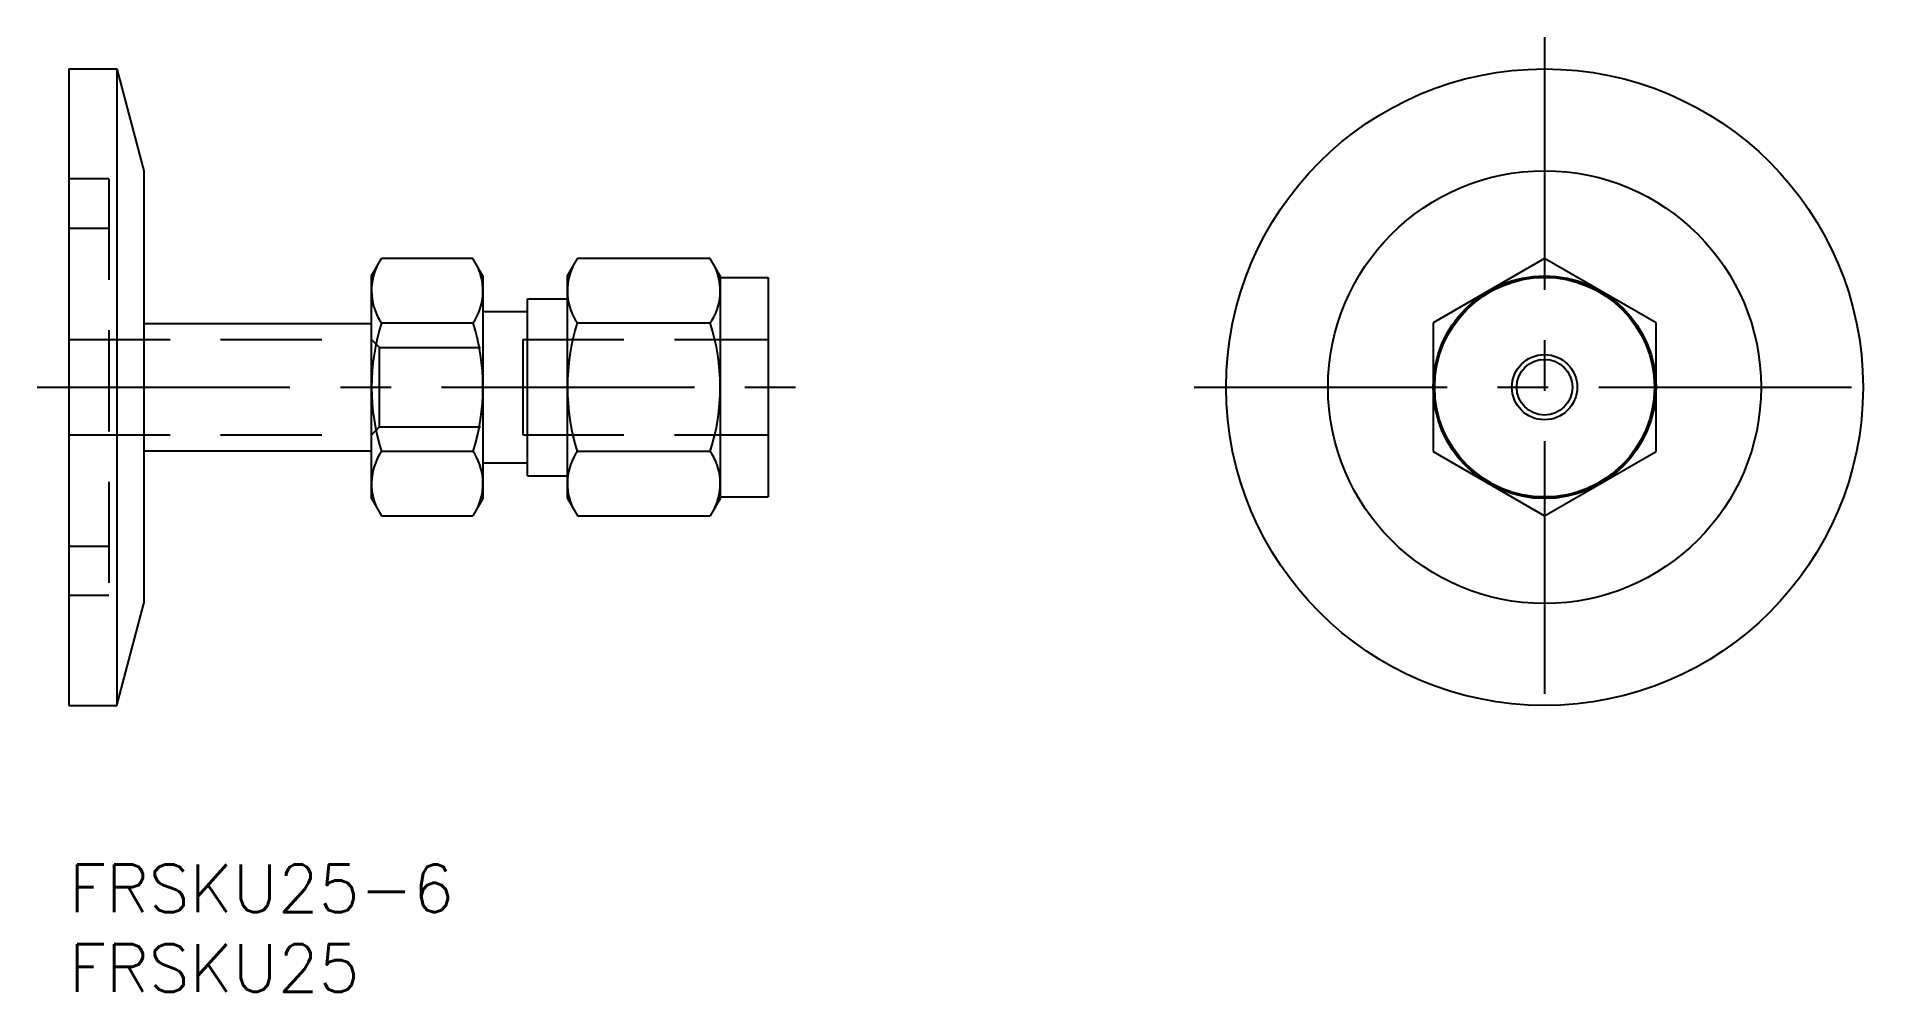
# Model space of a CAD drawing. Extents: x -2 to 115, y -8 to 52.
import ezdxf

# ---------------------------------------------------------------- set-up
doc = ezdxf.new("R2010")
doc.units = 0
doc.header["$LTSCALE"] = 0.5
doc.linetypes.add('CENTER', pattern=[50.8, 31.75, -6.35, 6.35, -6.35])
doc.linetypes.add('DASHED', pattern=[19.05, 12.7, -6.35])
for name, color, linetype in [('MSM_CENTER', 1, 'CENTER'), ('MSM_CONTINUOUS', 7, 'CONTINUOUS'), ('MSM_DASHED', 4, 'DASHED'), ('MSM_PART_NUMBER', 7, 'CONTINUOUS')]:
    doc.layers.add(name, color=color, linetype=linetype)
doc.styles.get("Standard").update_dxf_attribs({"font": 'txt.shx', "height": 3, "bigfont": 'bigfont.shx'})

# ---------------------------------------------------------------- blocks, each defined once
blk = doc.blocks.new('*U4')
at = {"layer": 'MSM_PART_NUMBER'}
blk.add_text('FRSKU25-6', height=3, dxfattribs=at).set_placement((0, -3))
blk = doc.blocks.new('*U5')
at = {"layer": 'MSM_PART_NUMBER'}
blk.add_text('FRSKU25', height=3, dxfattribs=at).set_placement((0, -8))

msp = doc.modelspace()

# ---------------------------------------------------------------- linework, layer by layer
at = {"layer": 'MSM_CENTER'}
for p, q in [((92.67, 52), (92.67, 8)), ((-2, 30), (45.85, 30)), ((70.67, 30), (114.67, 30))]:
    msp.add_line(p, q, dxfattribs=at)
at = {"layer": 'MSM_CONTINUOUS'}
for p, q in [((0, 50), (0, 10)), ((0, 50), (3, 50)), ((3, 50), (3, 10)), ((3, 50), (4.71, 43.6)), ((4.71, 43.6), (4.71, 16.4)), ((19, 37), (19.63, 38.08)), ((25.37, 38.08), (19.63, 38.08)), ((26, 37), (25.37, 38.08)), ((31.3, 37), (31.93, 38.08)), ((40.27, 38.08), (31.93, 38.08)), ((40.9, 37), (40.27, 38.08)), ((92.67, 38.08), (85.67, 34.04)), ((99.67, 34.04), (92.67, 38.08)), ((19, 23), (19, 37)), ((26, 37), (26, 23)), ((31.3, 23), (31.3, 37)), ((40.9, 37), (40.9, 23)), ((40.9, 36.9), (43.9, 36.9)), ((43.9, 36.9), (43.9, 23.1)), ((28.8, 35.56), (31.3, 35.56)), ((28.8, 24.44), (28.8, 35.56)), ((4.71, 34), (19, 34)), ((19.63, 34.04), (25.37, 34.04)), ((26, 34.75), (28.8, 34.75)), ((31.93, 34.04), (40.27, 34.04)), ((85.67, 34.04), (85.67, 25.96)), ((99.67, 25.96), (99.67, 34.04)), ((4.71, 26), (19, 26)), ((25.37, 25.96), (19.63, 25.96)), ((40.27, 25.96), (31.93, 25.96)), ((85.67, 25.96), (92.67, 21.92)), ((92.67, 21.92), (99.67, 25.96)), ((26, 25.25), (28.8, 25.25)), ((28.8, 24.44), (31.3, 24.44)), ((19, 23), (19.63, 21.92)), ((26, 23), (25.37, 21.92)), ((31.3, 23), (31.93, 21.92)), ((40.9, 23), (40.27, 21.92)), ((40.9, 23.1), (43.9, 23.1)), ((19.63, 21.92), (25.37, 21.92)), ((31.93, 21.92), (40.27, 21.92)), ((3, 10), (4.71, 16.4)), ((0, 10), (3, 10))]:
    msp.add_line(p, q, dxfattribs=at)
for radius in [20, 13.6, 7, 6.9, 2.05, 1.75]:
    msp.add_circle((92.67, 30), radius, dxfattribs=at)
for centre, radius, start, end in [((22.58, 36.06), 3.58, 154.3842, 214.3842), ((22.42, 36.06), 3.58, 325.6158, 25.6158), ((34.88, 36.06), 3.58, 154.3842, 214.3842), ((37.32, 36.06), 3.58, 325.6158, 25.6158), ((32.37, 30), 13.37, 162.412, 197.588), ((12.63, 30), 13.37, 342.412, 17.588), ((44.67, 30), 13.37, 162.412, 197.588), ((27.53, 30), 13.37, 342.412, 17.588), ((22.58, 23.94), 3.58, 145.6158, 205.6158), ((22.42, 23.94), 3.58, 334.3842, 34.3842), ((34.88, 23.94), 3.58, 145.6158, 205.6158), ((37.32, 23.94), 3.58, 334.3842, 34.3842)]:
    msp.add_arc(centre, radius, start, end, dxfattribs=at)
at = {"layer": 'MSM_DASHED'}
for p, q in [((2.5, 43.1), (0, 43.1)), ((2.5, 43.1), (2.5, 16.9)), ((0, 40), (2.5, 40)), ((0, 33), (19, 33)), ((19, 33), (19.5, 32.5)), ((28.5, 33), (43.9, 33)), ((28.5, 33), (28.5, 27)), ((19.5, 32.5), (28.5, 32.5)), ((19.5, 27.5), (19.5, 32.5)), ((0, 27), (19, 27)), ((19, 27), (19.5, 27.5)), ((19.5, 27.5), (28.5, 27.5)), ((28.5, 27), (43.9, 27)), ((0, 20), (2.5, 20)), ((2.5, 16.9), (0, 16.9))]:
    msp.add_line(p, q, dxfattribs=at)

# ---------------------------------------------------------------- block references
at = {"layer": 'MSM_CONTINUOUS'}
for name in ['*U4', '*U5']:
    msp.add_blockref(name, (0, 0), dxfattribs=at)

doc.saveas('drawing.dxf')
